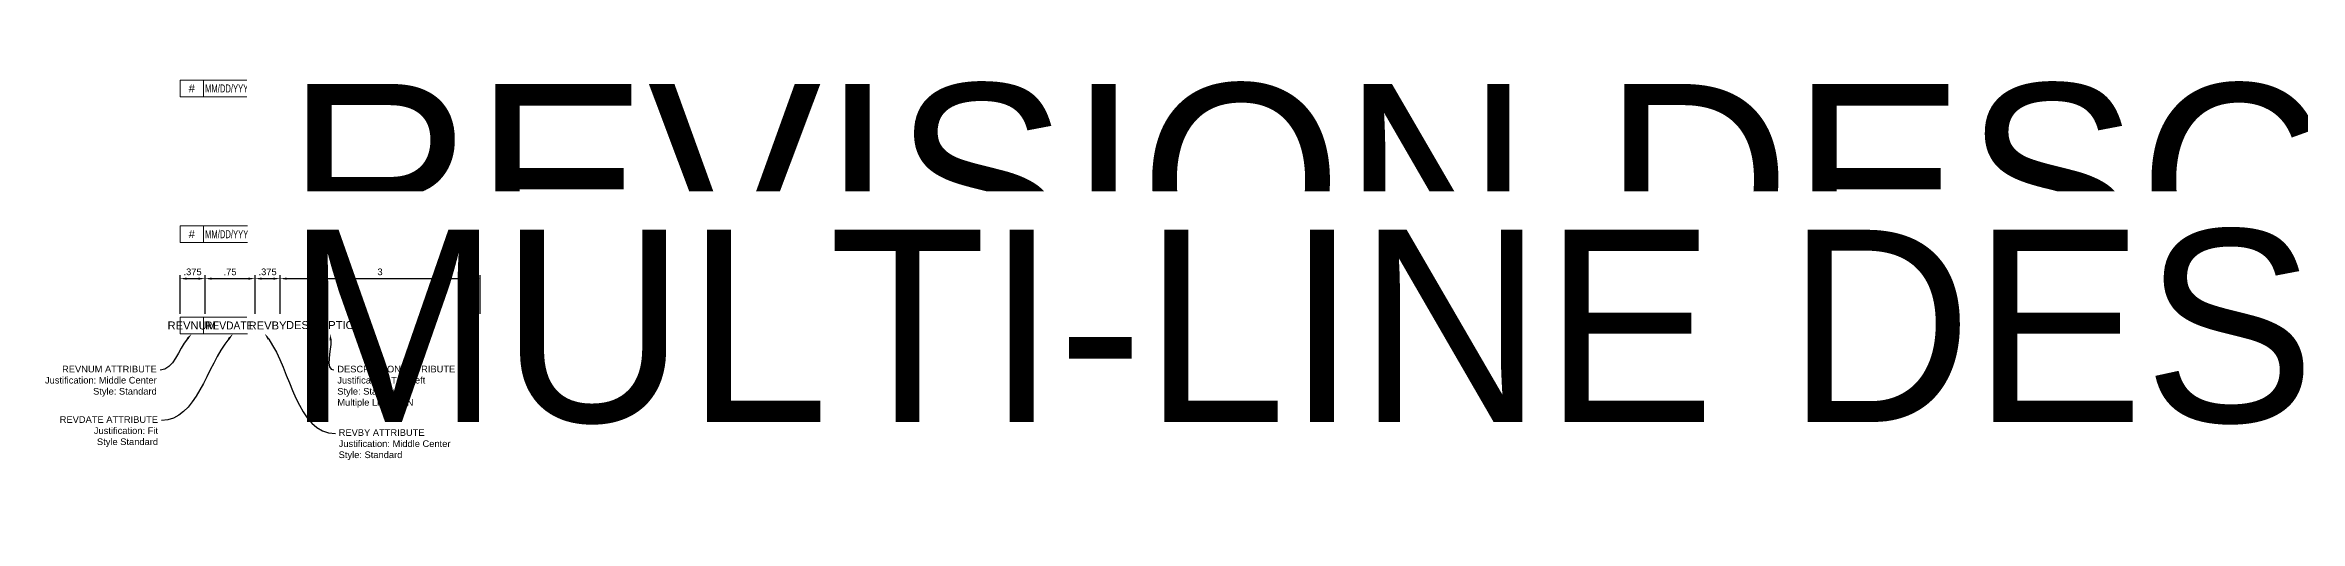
# Model space of a CAD drawing. Header units: inches. Extents: x -2 to 133, y -3 to 4.
# Drawn here: x -2.02 to 31.8, y -3.06 to 4.08 of the extents above; entities that cross this region are included whole.
import ezdxf
from ezdxf import colors
from ezdxf.entities.mleader import LeaderData, LeaderLine
from ezdxf.enums import TextEntityAlignment as Align
from ezdxf.math import Vec2, Vec3

# ---------------------------------------------------------------- set-up
doc = ezdxf.new("R2018")
doc.units = ezdxf.units.IN
doc.header["$MEASUREMENT"] = 0
doc.layers.get('0').update_dxf_attribs({"lineweight": 0})
doc.layers.get('Defpoints').update_dxf_attribs({"lineweight": 0})
for name, color, linetype, lineweight in [('1-Dimensions', 30, 'Continuous', 0), ('1-Notes', 210, 'Continuous', 0), ('1-Objects', 7, 'Continuous', 0)]:
    doc.layers.add(name, color=color, linetype=linetype, lineweight=lineweight)
doc.styles.get("Standard").update_dxf_attribs({"font": 'arial.ttf'})
doc.dimstyles.get("Standard").update_dxf_attribs({"dimtxt": 0.18, "dimasz": 0.18, "dimexe": 0.18, "dimexo": 0.0625, "dimgap": 0.1, "dimtad": 1, "dimdec": 4, "dimzin": 12, "dimdsep": 46, "dimtxsty": 'Standard', "dimcen": 0.09, "dimadec": 0, "dimazin": 0, "dimtfac": 1, "dimtdec": 4, "dimtofl": 0, "dimtmove": 0, "dimatfit": 3, "dimfxl": 1, "dimtolj": 1, "dimtzin": 0, "dimarcsym": 0})

# ---------------------------------------------------------------- blocks, each defined once
blk = doc.blocks.new('RevisionBlock COMPLETED')
at = {"lineweight": 13}
for p, q in [((4.5, 0), (0, 0)), ((0, -0.25), (0, 0)), ((0.35, -0.25), (0.35, 0)), ((1.125, -0.25), (1.125, 0)), ((1.5, -0.25), (1.5, 0)), ((4.5, 0), (4.5, -0.25)), ((4.5, -0.25), (0, -0.25))]:
    blk.add_line(p, q, dxfattribs=at)
at = {"lineweight": 13, "flags": 104}
blk.add_attdef('DESCRIPTION', text='', height=0.12, dxfattribs=at).set_placement((1.589, -0.059), align=Align.TOP_LEFT)
at = {"lineweight": 13}
blk.add_attdef('REVNUM', text='', height=0.12, dxfattribs=at).set_placement((0.176, -0.125), align=Align.MIDDLE_CENTER)
at = {"width": 0.91565}
blk.add_attdef('REVDATE', text='', height=0.12, dxfattribs=at).set_placement((0.375, -0.186), (1.1, -0.186), align=Align.FIT)
blk.add_attdef('REVBY', text='', height=0.12).set_placement((1.313, -0.125), align=Align.MIDDLE_CENTER)
blk = doc.blocks.new('*D2')
at = {"layer": '1-Dimensions', "color": 0, "lineweight": -2, "transparency": 16777216}
for p, q in [((0, 0.05), (0, 0.628)), ((0.1, 0.578), (0.275, 0.578)), ((0.375, 0.05), (0.375, 0.628))]:
    blk.add_line(p, q, dxfattribs=at)
at = {"layer": '1-Dimensions', "color": 0, "transparency": 16777216}
for points in [[(0.1, 0.594), (0.1, 0.561), (0, 0.578)], [(0.275, 0.594), (0.275, 0.561), (0.375, 0.578)]]:
    blk.add_solid(points, dxfattribs=at)
at = {"layer": 'Defpoints', "color": 0, "transparency": 16777216}
for p in [(0.375, 0.578), (0, 0), (0.375, 0)]:
    blk.add_point(p, dxfattribs=at)
at = {"layer": '1-Dimensions', "color": 0, "transparency": 16777216, "insert": (0.188, 0.679), "char_height": 0.1, "attachment_point": 5}
blk.add_mtext('\\A1;.375', dxfattribs=at)
blk = doc.blocks.new('*D3')
at = {"layer": '1-Dimensions', "color": 0, "lineweight": -2, "transparency": 16777216}
for p, q in [((0.375, 0.05), (0.375, 0.628)), ((0.475, 0.578), (1.025, 0.578)), ((1.125, 0.05), (1.125, 0.628))]:
    blk.add_line(p, q, dxfattribs=at)
at = {"layer": '1-Dimensions', "color": 0, "transparency": 16777216}
for points in [[(0.475, 0.594), (0.475, 0.561), (0.375, 0.578)], [(1.025, 0.594), (1.025, 0.561), (1.125, 0.578)]]:
    blk.add_solid(points, dxfattribs=at)
at = {"layer": 'Defpoints', "color": 0, "transparency": 16777216}
for p in [(1.125, 0.578), (0.375, 0), (1.125, 0)]:
    blk.add_point(p, dxfattribs=at)
at = {"layer": '1-Dimensions', "color": 0, "transparency": 16777216, "insert": (0.75, 0.678), "char_height": 0.1, "attachment_point": 5}
blk.add_mtext('\\A1;.75', dxfattribs=at)
blk = doc.blocks.new('*D4')
at = {"layer": '1-Dimensions', "color": 0, "lineweight": -2, "transparency": 16777216}
for p, q in [((1.125, 0.05), (1.125, 0.628)), ((1.225, 0.578), (1.4, 0.578)), ((1.5, 0.05), (1.5, 0.628))]:
    blk.add_line(p, q, dxfattribs=at)
at = {"layer": '1-Dimensions', "color": 0, "transparency": 16777216}
for points in [[(1.225, 0.594), (1.225, 0.561), (1.125, 0.578)], [(1.4, 0.594), (1.4, 0.561), (1.5, 0.578)]]:
    blk.add_solid(points, dxfattribs=at)
at = {"layer": 'Defpoints', "color": 0, "transparency": 16777216}
for p in [(1.5, 0.578), (1.125, 0), (1.5, 0)]:
    blk.add_point(p, dxfattribs=at)
at = {"layer": '1-Dimensions', "color": 0, "transparency": 16777216, "insert": (1.313, 0.679), "char_height": 0.1, "attachment_point": 5}
blk.add_mtext('\\A1;.375', dxfattribs=at)
blk = doc.blocks.new('*D5')
at = {"layer": '1-Dimensions', "color": 0, "lineweight": -2, "transparency": 16777216}
for p, q in [((1.5, 0.05), (1.5, 0.628)), ((1.6, 0.578), (4.4, 0.578)), ((4.5, 0.05), (4.5, 0.628))]:
    blk.add_line(p, q, dxfattribs=at)
at = {"layer": '1-Dimensions', "color": 0, "transparency": 16777216}
for points in [[(1.6, 0.594), (1.6, 0.561), (1.5, 0.578)], [(4.4, 0.594), (4.4, 0.561), (4.5, 0.578)]]:
    blk.add_solid(points, dxfattribs=at)
at = {"layer": 'Defpoints', "color": 0, "transparency": 16777216}
for p in [(4.5, 0.578), (1.5, 0), (4.5, 0)]:
    blk.add_point(p, dxfattribs=at)
at = {"layer": '1-Dimensions', "color": 0, "transparency": 16777216, "insert": (3, 0.679), "char_height": 0.1, "attachment_point": 5}
blk.add_mtext('\\A1;3', dxfattribs=at)

msp = doc.modelspace()

# ---------------------------------------------------------------- linework, layer by layer
at = {"layer": '1-Objects', "lineweight": 13}
for p, q in [((4.5, 0), (0, 0)), ((0, -0.25), (0, 0)), ((0.35, -0.25), (0.35, 0)), ((1.125, -0.25), (1.125, 0)), ((1.5, -0.25), (1.5, 0)), ((4.5, 0), (4.5, -0.25)), ((4.5, -0.25), (0, -0.25))]:
    msp.add_line(p, q, dxfattribs=at)

# ---------------------------------------------------------------- block references
at = {"layer": '1-Objects'}
ref = msp.add_blockref('RevisionBlock COMPLETED', (0, 3.55833), dxfattribs=at)
ref.add_attrib('REVNUM', '#', dxfattribs={"layer": '0', "lineweight": 13, "height": 0.12}).set_placement((0.17579, 3.43333), align=Align.MIDDLE_CENTER)
ref.add_attrib('REVDATE', 'MM/DD/YYYY', dxfattribs={"layer": '0', "height": 0.12, "width": 0.682785}).set_placement((0.375, 3.37274), (1.1, 3.37274), align=Align.FIT)
ref.add_attrib('REVBY', 'XXX', dxfattribs={"layer": '0', "height": 0.12}).set_placement((1.3125, 3.43333), align=Align.MIDDLE_CENTER)
lines = msp.add_mtext('REVISION DESCRIPTION REQUIRING MORE THAN ONE LINE OF TEXT', dxfattribs={"layer": '0', "lineweight": 13, "insert": (1.58891, 3.49924), "char_height": 2.9211009, "attachment_point": 1, "bg_fill": 3, "box_fill_scale": 1.2, "bg_fill_color": 256, "bg_fill_transparency": 0})
ref.add_attrib('DESCRIPTION', '', (1.58891, 3.49924), dxfattribs={"flags": 104}).embed_mtext(lines)
ref = msp.add_blockref('RevisionBlock COMPLETED', (0, 1.37034), dxfattribs=at)
ref.add_attrib('REVNUM', '#', dxfattribs={"layer": '0', "lineweight": 13, "height": 0.12}).set_placement((0.17579, 1.24534), align=Align.MIDDLE_CENTER)
ref.add_attrib('REVDATE', 'MM/DD/YYYY', dxfattribs={"layer": '0', "height": 0.12, "width": 0.682785}).set_placement((0.375, 1.18476), (1.1, 1.18476), align=Align.FIT)
ref.add_attrib('REVBY', 'XXX', dxfattribs={"layer": '0', "height": 0.12}).set_placement((1.3125, 1.24534), align=Align.MIDDLE_CENTER)
lines = msp.add_mtext('MULTI-LINE DESCRIPTION', dxfattribs={"layer": '0', "lineweight": 13, "insert": (1.58891, 1.31125), "char_height": 2.8849191, "attachment_point": 1, "bg_fill": 3, "box_fill_scale": 1.2, "bg_fill_color": 256, "bg_fill_transparency": 0})
ref.add_attrib('DESCRIPTION', '', (1.58891, 1.31125), dxfattribs={"flags": 104}).embed_mtext(lines)

# ---------------------------------------------------------------- texts
at = {"layer": '1-Objects', "lineweight": 13, "flags": 104}
msp.add_attdef('DESCRIPTION', text='MULTI-LINE DESCRIPTION', height=0.12, dxfattribs=at).set_placement((1.58891, -0.05908), align=Align.TOP_LEFT)
at = {"layer": '1-Objects', "lineweight": 13}
msp.add_attdef('REVNUM', text='#', height=0.12, dxfattribs=at).set_placement((0.17579, -0.125), align=Align.MIDDLE_CENTER)
at = {"layer": '1-Objects', "width": 0.91565}
msp.add_attdef('REVDATE', text='MM/DD/YYYY', height=0.12, dxfattribs=at).set_placement((0.375, -0.18558), (1.1, -0.18558), align=Align.FIT)
at = {"layer": '1-Objects'}
msp.add_attdef('REVBY', text='XXX', height=0.12, dxfattribs=at).set_placement((1.3125, -0.125), align=Align.MIDDLE_CENTER)

# ---------------------------------------------------------------- dimensions: what is measured, and where the dimension line sits
at = {"layer": '1-Dimensions'}
dim = msp.add_linear_dim(base=(0.375, 0.5776), p1=(0, 0), p2=(0.375, 0), dimstyle='Standard', override={"dimscale": 0, "dimtxt": 0.1, "dimasz": 0.1, "dimexe": 0.05, "dimexo": 0.05, "dimgap": 0.05}, dxfattribs=at)
dim.commit()
dim.dimension.update_dxf_attribs({"geometry": '*D2', "text_midpoint": (0.1875, 0.5776), "dimtype": 160})
for base, p1, p2, picture, middle in [((1.125, 0.5776), (0.375, 0), (1.125, 0), '*D3', (0.75, 0.67845)), ((1.5, 0.5776), (1.125, 0), (1.5, 0), '*D4', (1.3125, 0.67869)), ((4.5, 0.5776), (1.5, 0), (4.5, 0), '*D5', (3, 0.67869))]:
    dim = msp.add_linear_dim(base=base, p1=p1, p2=p2, dimstyle='Standard', override={"dimscale": 0, "dimtxt": 0.1, "dimasz": 0.1, "dimexe": 0.05, "dimexo": 0.05, "dimgap": 0.05}, dxfattribs=at)
    dim.commit()
    dim.dimension.update_dxf_attribs({"geometry": picture, "text_midpoint": middle})

# ---------------------------------------------------------------- leaders
at = {"layer": '1-Notes'}
ml = msp.add_multileader_mtext('Standard', dxfattribs=at)
ml.set_content('REVNUM ATTRIBUTE\\PJustification:^IMiddle Center\\PStyle: Standard', color=256)
ml.set_leader_properties()
ml.build(insert=Vec2(0, 0))
ml.multileader.update_dxf_attribs({"leader_type": 2, "dogleg_length": 0.36, "arrow_head_size": 0.1})
ctx = ml.context
ctx.base_point, ctx.char_height, ctx.arrow_head_size, ctx.landing_gap_size, ctx.plane_origin = Vec3(-2.06057, -0.79442), 0.1, 0.1, 0.05, Vec3(0.17579, -0.125)
ctx.text_align_type = 2
notes = []
notes.append((ctx, [(0, (1, 1, 0), (0.06061, -0.79442), (-1, 0), 0.36, [(0, [(0.17579, -0.25)], 0, [])])]))
ctx.mtext.insert, ctx.mtext.alignment, ctx.mtext.flow_direction = Vec3(-0.34939, -0.72972), 3, 5
ml = msp.add_multileader_mtext('Standard', dxfattribs=at)
ml.set_content('REVDATE ATTRIBUTE\\PJustification: Fit\\PStyle Standard', color=256)
ml.set_leader_properties()
ml.build(insert=Vec2(0, 0))
ml.multileader.update_dxf_attribs({"leader_type": 2, "dogleg_length": 0.36, "arrow_head_size": 0.1})
ctx = ml.context
ctx.base_point, ctx.char_height, ctx.arrow_head_size, ctx.landing_gap_size, ctx.plane_origin = Vec3(-1.83669, -1.55171), 0.1, 0.1, 0.05, Vec3(0.79484, -0.25)
ctx.text_align_type = 2
notes.append((ctx, [(1, (1, 1, 0), (0.07958, -1.55171), (-1, 0), 0.36, [(0, [(0.79484, -0.25)], 0, [])])]))
ctx.mtext.insert, ctx.mtext.alignment, ctx.mtext.flow_direction = Vec3(-0.33042, -1.48701), 3, 5
ml = msp.add_multileader_mtext('Standard', dxfattribs=at)
ml.set_content('REVBY ATTRIBUTE\\PJustification: Middle Center\\PStyle: Standard', color=256)
ml.set_leader_properties()
ml.build(insert=Vec2(0, 0))
ml.multileader.update_dxf_attribs({"leader_type": 2, "dogleg_length": 0.36, "arrow_head_size": 0.1})
ctx = ml.context
ctx.base_point, ctx.char_height, ctx.arrow_head_size, ctx.landing_gap_size, ctx.plane_origin = Vec3(2.32951, -1.74724), 0.1, 0.1, 0.05, Vec3(1.27169, -0.25)
notes.append((ctx, [(0, (1, 1, 0), (1.96951, -1.74724), (1, 0), 0.36, [(0, [(1.27169, -0.25)], 0, [])])]))
ctx.mtext.insert, ctx.mtext.flow_direction = Vec3(2.37951, -1.68254), 5
ml = msp.add_multileader_mtext('Standard', dxfattribs=at)
ml.set_content('DESCRIPTION ATTRIBUTE\\PJustification: Top Left\\PStyle: Standard\\PMultiple Lines: ON', color=256)
ml.set_leader_properties()
ml.build(insert=Vec2(0, 0))
ml.multileader.update_dxf_attribs({"leader_type": 2, "dogleg_length": 0.36, "arrow_head_size": 0.1})
ctx = ml.context
ctx.base_point, ctx.char_height, ctx.arrow_head_size, ctx.landing_gap_size, ctx.plane_origin = Vec3(2.30884, -0.7936), 0.1, 0.1, 0.05, Vec3(2.25, -0.25)
notes.append((ctx, [(0, (1, 1, 0), (1.94884, -0.7936), (1, 0), 0.36, [(0, [(2.25, -0.25)], 0, [])])]))
ctx.mtext.insert, ctx.mtext.flow_direction = Vec3(2.35884, -0.72972), 5
for ctx, leaders in notes:
    for number, flags, end, landing, length, lines in leaders:
        leader = LeaderData()
        leader.index, (leader.has_last_leader_line, leader.has_dogleg_vector, leader.attachment_direction) = number, flags
        leader.last_leader_point, leader.dogleg_vector, leader.dogleg_length = Vec3(end), Vec3(landing), length
        for number, points, colour, breaks in lines:
            line = LeaderLine()
            line.index, line.vertices, line.color, line.breaks = number, Vec3.list(points), colors.encode_raw_color(colour), breaks
            leader.lines.append(line)
        ctx.leaders.append(leader)

doc.saveas('drawing.dxf')
